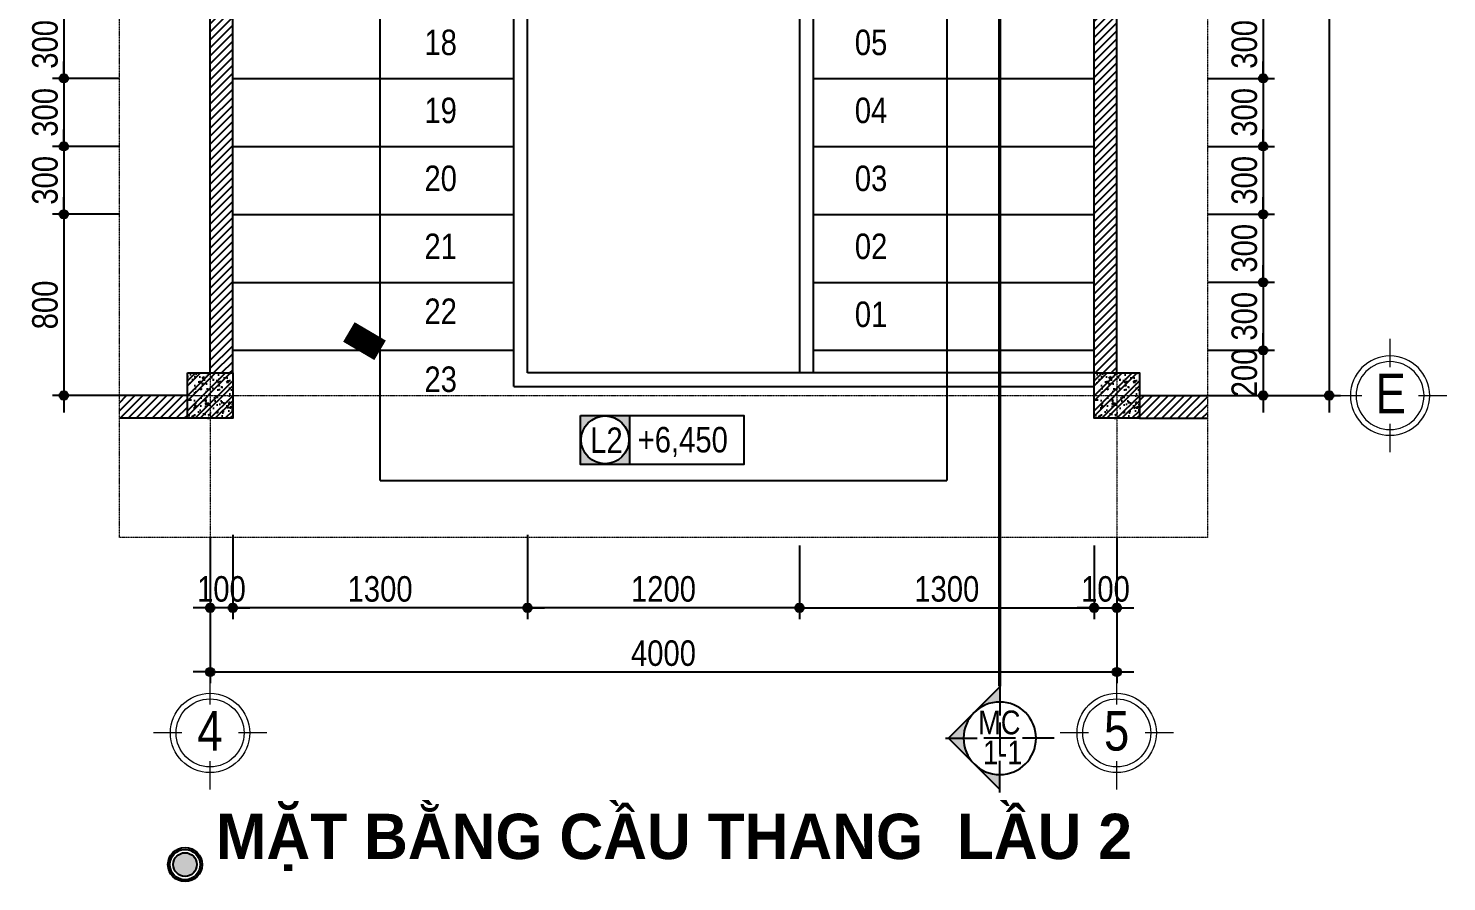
# Model space of a CAD drawing. Extents: x -79995 to 347433, y -157641 to 104789.
# Drawn here: x -19128 to -6615, y -140043 to -132510 of the extents above; entities that cross this region are included whole.
import ezdxf
from ezdxf.enums import TextEntityAlignment as Align

# ---------------------------------------------------------------- set-up
doc = ezdxf.new("R2010")
doc.units = 0
doc.linetypes.add('ACAD_ISO10W100', pattern=[18, 12, -3, 0, -3])
doc.layers.get('0').update_dxf_attribs({"color": 255, "linetype": 'CONTINUOUS'})
doc.layers.get('DEFPOINTS').update_dxf_attribs({"linetype": 'CONTINUOUS'})
for name, color, linetype in [('DIM', 1, 'CONTINUOUS'), ('Duong cat', 6, 'CONTINUOUS'), ('HACTH', 8, 'CONTINUOUS'), ('KYHIEU', 3, 'CONTINUOUS'), ('TAGS', 60, 'CONTINUOUS'), ('TEXT', 7, 'CONTINUOUS'), ('TUONG', 131, 'CONTINUOUS')]:
    doc.layers.add(name, color=color, linetype=linetype)
for name, color, linetype, lineweight in [('NET-THAY', 2, 'CONTINUOUS', 13), ('TEN TRUC', 3, 'CONTINUOUS', 18), ('TRUC', 24, 'CONTINUOUS', 0)]:
    doc.layers.add(name, color=color, linetype=linetype, lineweight=lineweight)
doc.styles.add('1', font='', dxfattribs={"height": 250})
doc.styles.add('HEL-CONDENSE', font='')
doc.styles.add('SWISS-CONDENSE', font='')
doc.styles.add('VNI-HELVE-CONDENSE', font='')
doc.styles.add('VNI-HELVE-CONDENSEN', font='')
doc.styles.get('1').set_extended_font_data('VNI-Helve-Condense')
doc.styles.get('HEL-CONDENSE').set_extended_font_data('VNI-Helve-Condense')
doc.styles.get('SWISS-CONDENSE').set_extended_font_data('VNI-Swiss-Condense')
doc.styles.get('VNI-HELVE-CONDENSE').set_extended_font_data('VNI-Helve-Condense')
doc.styles.get('VNI-HELVE-CONDENSEN').set_extended_font_data('VNI-Helve-Condense')
doc.dimstyles.new('D 50', dxfattribs={"dimtxt": 225, "dimasz": 1.5, "dimexe": 100, "dimexo": 0, "dimgap": 50, "dimtad": 1, "dimdec": 0, "dimlfac": 0.5, "dimzin": 13, "dimdsep": 46, "dimtxsty": 'HEL-CONDENSE', "dimblk": 'D50', "dimcen": 0, "dimclrd": 1, "dimclre": 1, "dimclrt": 7, "dimazin": 0, "dimtfac": 1, "dimtdec": 0, "dimtmove": 0, "dimatfit": 3, "dimldrblk": 'D50', "dimfxl": 1, "dimtolj": 1, "dimtzin": 13, "dimarcsym": 0})
pattern_1 = [(45, (-1156915.82, -8615.304), (-35.355339, 35.355339), [])]

# ---------------------------------------------------------------- blocks, each defined once
blk = doc.blocks.new('D50')
at = {"layer": 'DIM'}
blk.add_hatch(color=256, dxfattribs=at).paths.add_polyline_path([(25, 0, 1), (-25, 0, 1)])
blk.add_line((25, 0), (100, 0), dxfattribs=at)
blk.add_circle((0, 0), 25, dxfattribs=at)
blk = doc.blocks.new('*D1495')
at = {"layer": 'DEFPOINTS', "color": 0, "transparency": 16777216}
for p in [(-12325, -137074), (-9725, -137074), (-9725, -137625)]:
    blk.add_point(p, dxfattribs=at)
at = {"layer": 'DIM', "color": 1, "lineweight": -2, "transparency": 16777216}
for p, q in [((-12325, -137074), (-12325, -137725)), ((-9725, -137074), (-9725, -137725)), ((-12324, -137625), (-9727, -137625))]:
    blk.add_line(p, q, dxfattribs=at)
at = {"layer": 'DIM', "color": 1, "lineweight": -2, "transparency": 16777216, "xscale": 1.5, "yscale": 1.5, "zscale": 1.5, "rotation": 180}
blk.add_blockref('D50', (-12325, -137625), dxfattribs=at)
at = {"layer": 'DIM', "color": 1, "lineweight": -2, "transparency": 16777216, "xscale": 1.5, "yscale": 1.5, "zscale": 1.5}
blk.add_blockref('D50', (-9725, -137625), dxfattribs=at)
at = {"layer": 'DIM', "color": 7, "transparency": 16777216, "insert": (-11025, -137460), "char_height": 225, "attachment_point": 5, "style": 'HEL-CONDENSE'}
blk.add_mtext('\\A1;1300', dxfattribs=at)
blk = doc.blocks.new('*D1496')
at = {"layer": 'DEFPOINTS', "color": 0, "transparency": 16777216}
for p in [(-14725, -137069), (-12325, -137074), (-14725, -137625)]:
    blk.add_point(p, dxfattribs=at)
at = {"layer": 'DIM', "color": 1, "lineweight": -2, "transparency": 16777216}
for p, q in [((-14725, -137069), (-14725, -137725)), ((-12325, -137074), (-12325, -137725)), ((-12327, -137625), (-14724, -137625))]:
    blk.add_line(p, q, dxfattribs=at)
at = {"layer": 'DIM', "color": 1, "lineweight": -2, "transparency": 16777216, "xscale": 1.5, "yscale": 1.5, "zscale": 1.5, "rotation": 180}
blk.add_blockref('D50', (-14725, -137625), dxfattribs=at)
at = {"layer": 'DIM', "color": 1, "lineweight": -2, "transparency": 16777216, "xscale": 1.5, "yscale": 1.5, "zscale": 1.5}
blk.add_blockref('D50', (-12325, -137625), dxfattribs=at)
at = {"layer": 'DIM', "color": 7, "transparency": 16777216, "insert": (-13525, -137460), "char_height": 225, "attachment_point": 5, "style": 'HEL-CONDENSE'}
blk.add_mtext('\\A1;1200', dxfattribs=at)
blk = doc.blocks.new('*D1497')
at = {"layer": 'DEFPOINTS', "color": 0, "transparency": 16777216}
for p in [(-17325, -136982), (-14725, -136982), (-17325, -137625)]:
    blk.add_point(p, dxfattribs=at)
at = {"layer": 'DIM', "color": 1, "lineweight": -2, "transparency": 16777216}
for p, q in [((-17325, -136982), (-17325, -137725)), ((-14725, -136982), (-14725, -137725)), ((-14727, -137625), (-17324, -137625))]:
    blk.add_line(p, q, dxfattribs=at)
at = {"layer": 'DIM', "color": 1, "lineweight": -2, "transparency": 16777216, "xscale": 1.5, "yscale": 1.5, "zscale": 1.5, "rotation": 180}
blk.add_blockref('D50', (-17325, -137625), dxfattribs=at)
at = {"layer": 'DIM', "color": 1, "lineweight": -2, "transparency": 16777216, "xscale": 1.5, "yscale": 1.5, "zscale": 1.5}
blk.add_blockref('D50', (-14725, -137625), dxfattribs=at)
at = {"layer": 'DIM', "color": 7, "transparency": 16777216, "insert": (-16025, -137460), "char_height": 225, "attachment_point": 5, "style": 'HEL-CONDENSE'}
blk.add_mtext('\\A1;1300', dxfattribs=at)
blk = doc.blocks.new('*D1502')
at = {"layer": 'DEFPOINTS', "color": 0, "transparency": 16777216}
for p in [(-8725, -135352), (-8725, -135752), (-8234, -135752)]:
    blk.add_point(p, dxfattribs=at)
at = {"layer": 'DIM', "color": 1, "lineweight": -2, "transparency": 16777216}
for p, q in [((-8725, -135352), (-8134, -135352)), ((-8234, -135354), (-8234, -135751)), ((-8725, -135752), (-8134, -135752))]:
    blk.add_line(p, q, dxfattribs=at)
at = {"layer": 'DIM', "color": 1, "lineweight": -2, "transparency": 16777216, "xscale": 1.5, "yscale": 1.5, "zscale": 1.5}
for p, rotation in [((-8234, -135352), 90), ((-8234, -135752), 270)]:
    blk.add_blockref('D50', p, dxfattribs=dict(at, rotation=rotation))
at = {"layer": 'DIM', "color": 7, "transparency": 16777216, "insert": (-8399, -135552), "char_height": 225, "attachment_point": 5, "rotation": 90, "style": 'HEL-CONDENSE'}
blk.add_mtext('\\A1;200', dxfattribs=at)
blk = doc.blocks.new('*D1512')
at = {"layer": 'DEFPOINTS', "color": 0, "transparency": 16777216}
for p in [(-17525, -137625), (-9525, -137625), (-9525, -138192)]:
    blk.add_point(p, dxfattribs=at)
at = {"layer": 'DIM', "color": 1, "lineweight": -2, "transparency": 16777216}
for p, q in [((-17525, -137625), (-17525, -138292)), ((-9525, -137625), (-9525, -138292)), ((-17524, -138192), (-9527, -138192))]:
    blk.add_line(p, q, dxfattribs=at)
at = {"layer": 'DIM', "color": 1, "lineweight": -2, "transparency": 16777216, "xscale": 1.5, "yscale": 1.5, "zscale": 1.5, "rotation": 180}
blk.add_blockref('D50', (-17525, -138192), dxfattribs=at)
at = {"layer": 'DIM', "color": 1, "lineweight": -2, "transparency": 16777216, "xscale": 1.5, "yscale": 1.5, "zscale": 1.5}
blk.add_blockref('D50', (-9525, -138192), dxfattribs=at)
at = {"layer": 'DIM', "color": 7, "transparency": 16777216, "insert": (-13525, -138027), "char_height": 225, "attachment_point": 5, "style": 'HEL-CONDENSE'}
blk.add_mtext('\\A1;4000', dxfattribs=at)
blk = doc.blocks.new('*D1513')
at = {"layer": 'DEFPOINTS', "color": 0, "transparency": 16777216}
for p in [(-8134, -127752), (-8134, -135752), (-7651, -135752)]:
    blk.add_point(p, dxfattribs=at)
at = {"layer": 'DIM', "color": 1, "lineweight": -2, "transparency": 16777216}
for p, q in [((-8134, -127752), (-7551, -127752)), ((-7651, -127754), (-7651, -135751)), ((-8134, -135752), (-7551, -135752))]:
    blk.add_line(p, q, dxfattribs=at)
at = {"layer": 'DIM', "color": 1, "lineweight": -2, "transparency": 16777216, "xscale": 1.5, "yscale": 1.5, "zscale": 1.5}
for p, rotation in [((-7651, -127752), 90), ((-7651, -135752), 270)]:
    blk.add_blockref('D50', p, dxfattribs=dict(at, rotation=rotation))
at = {"layer": 'DIM', "color": 7, "transparency": 16777216, "insert": (-7816, -131752), "char_height": 225, "attachment_point": 5, "rotation": 90, "style": 'HEL-CONDENSE'}
blk.add_mtext('\\A1;4000', dxfattribs=at)
blk = doc.blocks.new('A$C206177D3')
at = {"layer": 'TEN TRUC', "ltscale": 1000}
for p, q in [((-37, 240), (-37, 490)), ((-287, -10), (-537, -10)), ((463, -10), (213, -10)), ((-37, -510), (-37, -260))]:
    blk.add_line(p, q, dxfattribs=at)
blk.add_circle((-37, -10), 350, dxfattribs=at)
at = {"layer": 'TEN TRUC', "color": 254, "ltscale": 1000}
blk.add_circle((-37, -10), 300, dxfattribs=at)
blk = doc.blocks.new('*D1514')
at = {"layer": 'DEFPOINTS', "color": 0, "transparency": 16777216}
for p in [(-9525, -137005), (-9725, -137074), (-9525, -137625)]:
    blk.add_point(p, dxfattribs=at)
at = {"layer": 'DIM', "color": 1, "lineweight": -2, "transparency": 16777216}
for p, q in [((-9525, -137005), (-9525, -137725)), ((-9725, -137074), (-9725, -137725)), ((-9724, -137625), (-9527, -137625))]:
    blk.add_line(p, q, dxfattribs=at)
at = {"layer": 'DIM', "color": 1, "lineweight": -2, "transparency": 16777216, "xscale": 1.5, "yscale": 1.5, "zscale": 1.5, "rotation": 180}
blk.add_blockref('D50', (-9725, -137625), dxfattribs=at)
at = {"layer": 'DIM', "color": 1, "lineweight": -2, "transparency": 16777216, "xscale": 1.5, "yscale": 1.5, "zscale": 1.5}
blk.add_blockref('D50', (-9525, -137625), dxfattribs=at)
at = {"layer": 'DIM', "color": 7, "transparency": 16777216, "insert": (-9625, -137460), "char_height": 225, "attachment_point": 5, "style": 'HEL-CONDENSE'}
blk.add_mtext('\\A1;100', dxfattribs=at)
blk = doc.blocks.new('*D1515')
at = {"layer": 'DEFPOINTS', "color": 0, "transparency": 16777216}
for p in [(-17525, -137005), (-17325, -137005), (-17525, -137625)]:
    blk.add_point(p, dxfattribs=at)
at = {"layer": 'DIM', "color": 1, "lineweight": -2, "transparency": 16777216}
for p, q in [((-17525, -137005), (-17525, -137725)), ((-17325, -137005), (-17325, -137725)), ((-17327, -137625), (-17524, -137625))]:
    blk.add_line(p, q, dxfattribs=at)
at = {"layer": 'DIM', "color": 1, "lineweight": -2, "transparency": 16777216, "xscale": 1.5, "yscale": 1.5, "zscale": 1.5, "rotation": 180}
blk.add_blockref('D50', (-17525, -137625), dxfattribs=at)
at = {"layer": 'DIM', "color": 1, "lineweight": -2, "transparency": 16777216, "xscale": 1.5, "yscale": 1.5, "zscale": 1.5}
blk.add_blockref('D50', (-17325, -137625), dxfattribs=at)
at = {"layer": 'DIM', "color": 7, "transparency": 16777216, "insert": (-17425, -137460), "char_height": 225, "attachment_point": 5, "style": 'HEL-CONDENSE'}
blk.add_mtext('\\A1;100', dxfattribs=at)
blk = doc.blocks.new('*D1516')
at = {"layer": 'DEFPOINTS', "color": 0, "transparency": 16777216}
for p in [(-8725, -132352), (-8725, -132952), (-8234, -132952)]:
    blk.add_point(p, dxfattribs=at)
at = {"layer": 'DIM', "color": 1, "lineweight": -2, "transparency": 16777216}
for p, q in [((-8725, -132352), (-8134, -132352)), ((-8234, -132354), (-8234, -132951)), ((-8725, -132952), (-8134, -132952))]:
    blk.add_line(p, q, dxfattribs=at)
at = {"layer": 'DIM', "color": 1, "lineweight": -2, "transparency": 16777216, "xscale": 1.5, "yscale": 1.5, "zscale": 1.5}
for p, rotation in [((-8234, -132352), 90), ((-8234, -132952), 270)]:
    blk.add_blockref('D50', p, dxfattribs=dict(at, rotation=rotation))
at = {"layer": 'DIM', "color": 7, "transparency": 16777216, "insert": (-8399, -132652), "char_height": 225, "attachment_point": 5, "rotation": 90, "style": 'HEL-CONDENSE'}
blk.add_mtext('\\A1;300', dxfattribs=at)
blk = doc.blocks.new('*D1517')
at = {"layer": 'DEFPOINTS', "color": 0, "transparency": 16777216}
for p in [(-8725, -132952), (-8725, -133552), (-8234, -133552)]:
    blk.add_point(p, dxfattribs=at)
at = {"layer": 'DIM', "color": 1, "lineweight": -2, "transparency": 16777216}
for p, q in [((-8725, -132952), (-8134, -132952)), ((-8234, -132954), (-8234, -133551)), ((-8725, -133552), (-8134, -133552))]:
    blk.add_line(p, q, dxfattribs=at)
at = {"layer": 'DIM', "color": 1, "lineweight": -2, "transparency": 16777216, "xscale": 1.5, "yscale": 1.5, "zscale": 1.5}
for p, rotation in [((-8234, -132952), 90), ((-8234, -133552), 270)]:
    blk.add_blockref('D50', p, dxfattribs=dict(at, rotation=rotation))
at = {"layer": 'DIM', "color": 7, "transparency": 16777216, "insert": (-8399, -133252), "char_height": 225, "attachment_point": 5, "rotation": 90, "style": 'HEL-CONDENSE'}
blk.add_mtext('\\A1;300', dxfattribs=at)
blk = doc.blocks.new('*D1518')
at = {"layer": 'DEFPOINTS', "color": 0, "transparency": 16777216}
for p in [(-8725, -133552), (-8725, -134152), (-8234, -134152)]:
    blk.add_point(p, dxfattribs=at)
at = {"layer": 'DIM', "color": 1, "lineweight": -2, "transparency": 16777216}
for p, q in [((-8725, -133552), (-8134, -133552)), ((-8234, -133554), (-8234, -134151)), ((-8725, -134152), (-8134, -134152))]:
    blk.add_line(p, q, dxfattribs=at)
at = {"layer": 'DIM', "color": 1, "lineweight": -2, "transparency": 16777216, "xscale": 1.5, "yscale": 1.5, "zscale": 1.5}
for p, rotation in [((-8234, -133552), 90), ((-8234, -134152), 270)]:
    blk.add_blockref('D50', p, dxfattribs=dict(at, rotation=rotation))
at = {"layer": 'DIM', "color": 7, "transparency": 16777216, "insert": (-8399, -133852), "char_height": 225, "attachment_point": 5, "rotation": 90, "style": 'HEL-CONDENSE'}
blk.add_mtext('\\A1;300', dxfattribs=at)
blk = doc.blocks.new('*D1519')
at = {"layer": 'DEFPOINTS', "color": 0, "transparency": 16777216}
for p in [(-8725, -134152), (-8725, -134752), (-8234, -134752)]:
    blk.add_point(p, dxfattribs=at)
at = {"layer": 'DIM', "color": 1, "lineweight": -2, "transparency": 16777216}
for p, q in [((-8725, -134152), (-8134, -134152)), ((-8234, -134154), (-8234, -134751)), ((-8725, -134752), (-8134, -134752))]:
    blk.add_line(p, q, dxfattribs=at)
at = {"layer": 'DIM', "color": 1, "lineweight": -2, "transparency": 16777216, "xscale": 1.5, "yscale": 1.5, "zscale": 1.5}
for p, rotation in [((-8234, -134152), 90), ((-8234, -134752), 270)]:
    blk.add_blockref('D50', p, dxfattribs=dict(at, rotation=rotation))
at = {"layer": 'DIM', "color": 7, "transparency": 16777216, "insert": (-8399, -134452), "char_height": 225, "attachment_point": 5, "rotation": 90, "style": 'HEL-CONDENSE'}
blk.add_mtext('\\A1;300', dxfattribs=at)
blk = doc.blocks.new('*D1520')
at = {"layer": 'DEFPOINTS', "color": 0, "transparency": 16777216}
for p in [(-8725, -134752), (-8725, -135352), (-8234, -135352)]:
    blk.add_point(p, dxfattribs=at)
at = {"layer": 'DIM', "color": 1, "lineweight": -2, "transparency": 16777216}
for p, q in [((-8725, -134752), (-8134, -134752)), ((-8234, -134754), (-8234, -135351)), ((-8725, -135352), (-8134, -135352))]:
    blk.add_line(p, q, dxfattribs=at)
at = {"layer": 'DIM', "color": 1, "lineweight": -2, "transparency": 16777216, "xscale": 1.5, "yscale": 1.5, "zscale": 1.5}
for p, rotation in [((-8234, -134752), 90), ((-8234, -135352), 270)]:
    blk.add_blockref('D50', p, dxfattribs=dict(at, rotation=rotation))
at = {"layer": 'DIM', "color": 7, "transparency": 16777216, "insert": (-8399, -135052), "char_height": 225, "attachment_point": 5, "rotation": 90, "style": 'HEL-CONDENSE'}
blk.add_mtext('\\A1;300', dxfattribs=at)
blk = doc.blocks.new('*D1525')
at = {"layer": 'DEFPOINTS', "color": 0, "transparency": 16777216}
for p in [(-18325, -134152), (-18816, -135752), (-18325, -135752)]:
    blk.add_point(p, dxfattribs=at)
at = {"layer": 'DIM', "color": 1, "lineweight": -2, "transparency": 16777216}
for p, q in [((-18325, -134152), (-18916, -134152)), ((-18816, -134154), (-18816, -135751)), ((-18325, -135752), (-18916, -135752))]:
    blk.add_line(p, q, dxfattribs=at)
at = {"layer": 'DIM', "color": 1, "lineweight": -2, "transparency": 16777216, "xscale": 1.5, "yscale": 1.5, "zscale": 1.5}
for p, rotation in [((-18816, -134152), 90), ((-18816, -135752), 270)]:
    blk.add_blockref('D50', p, dxfattribs=dict(at, rotation=rotation))
at = {"layer": 'DIM', "color": 7, "transparency": 16777216, "insert": (-18981, -134952), "char_height": 225, "attachment_point": 5, "rotation": 90, "style": 'HEL-CONDENSE'}
blk.add_mtext('\\A1;800', dxfattribs=at)
blk = doc.blocks.new('*D1527')
at = {"layer": 'DEFPOINTS', "color": 0, "transparency": 16777216}
for p in [(-18325, -132352), (-18816, -132952), (-18325, -132952)]:
    blk.add_point(p, dxfattribs=at)
at = {"layer": 'DIM', "color": 1, "lineweight": -2, "transparency": 16777216}
for p, q in [((-18325, -132352), (-18916, -132352)), ((-18816, -132354), (-18816, -132951)), ((-18325, -132952), (-18916, -132952))]:
    blk.add_line(p, q, dxfattribs=at)
at = {"layer": 'DIM', "color": 1, "lineweight": -2, "transparency": 16777216, "xscale": 1.5, "yscale": 1.5, "zscale": 1.5}
for p, rotation in [((-18816, -132352), 90), ((-18816, -132952), 270)]:
    blk.add_blockref('D50', p, dxfattribs=dict(at, rotation=rotation))
at = {"layer": 'DIM', "color": 7, "transparency": 16777216, "insert": (-18981, -132652), "char_height": 225, "attachment_point": 5, "rotation": 90, "style": 'HEL-CONDENSE'}
blk.add_mtext('\\A1;300', dxfattribs=at)
blk = doc.blocks.new('*D1528')
at = {"layer": 'DEFPOINTS', "color": 0, "transparency": 16777216}
for p in [(-18325, -132952), (-18816, -133552), (-18325, -133552)]:
    blk.add_point(p, dxfattribs=at)
at = {"layer": 'DIM', "color": 1, "lineweight": -2, "transparency": 16777216}
for p, q in [((-18325, -132952), (-18916, -132952)), ((-18816, -132954), (-18816, -133551)), ((-18325, -133552), (-18916, -133552))]:
    blk.add_line(p, q, dxfattribs=at)
at = {"layer": 'DIM', "color": 1, "lineweight": -2, "transparency": 16777216, "xscale": 1.5, "yscale": 1.5, "zscale": 1.5}
for p, rotation in [((-18816, -132952), 90), ((-18816, -133552), 270)]:
    blk.add_blockref('D50', p, dxfattribs=dict(at, rotation=rotation))
at = {"layer": 'DIM', "color": 7, "transparency": 16777216, "insert": (-18981, -133252), "char_height": 225, "attachment_point": 5, "rotation": 90, "style": 'HEL-CONDENSE'}
blk.add_mtext('\\A1;300', dxfattribs=at)
blk = doc.blocks.new('*D1529')
at = {"layer": 'DEFPOINTS', "color": 0, "transparency": 16777216}
for p in [(-18325, -133552), (-18816, -134152), (-18325, -134152)]:
    blk.add_point(p, dxfattribs=at)
at = {"layer": 'DIM', "color": 1, "lineweight": -2, "transparency": 16777216}
for p, q in [((-18325, -133552), (-18916, -133552)), ((-18816, -133554), (-18816, -134151)), ((-18325, -134152), (-18916, -134152))]:
    blk.add_line(p, q, dxfattribs=at)
at = {"layer": 'DIM', "color": 1, "lineweight": -2, "transparency": 16777216, "xscale": 1.5, "yscale": 1.5, "zscale": 1.5}
for p, rotation in [((-18816, -133552), 90), ((-18816, -134152), 270)]:
    blk.add_blockref('D50', p, dxfattribs=dict(at, rotation=rotation))
at = {"layer": 'DIM', "color": 7, "transparency": 16777216, "insert": (-18981, -133852), "char_height": 225, "attachment_point": 5, "rotation": 90, "style": 'HEL-CONDENSE'}
blk.add_mtext('\\A1;300', dxfattribs=at)
blk = doc.blocks.new('A$C27B14CF0')
at = {"layer": 'TAGS', "ltscale": 1000}
h = blk.add_hatch(color=8, dxfattribs=at)
h.paths.add_polyline_path([(250, 243), (-182, 243), (-182, -189), (250, -189)])
h.paths.add_polyline_path([(245, 27, -1), (-177, 27, -1)], flags=16)
blk.add_line((250, 243), (250, -189), dxfattribs=at)
blk.add_lwpolyline([(-182, 243), (1258, 243), (1258, -189), (-182, -189)], close=True, dxfattribs=at)
blk.add_circle((34, 27), 211, dxfattribs=at)
at = {"layer": 'TAGS', "ltscale": 1000, "style": 'VNI-HELVE-CONDENSEN'}
for p in [(-44, -84), (379, -84)]:
    blk.add_attdef('S', p, '', height=225, dxfattribs=at)
blk = doc.blocks.new('mc2')
at = {"layer": 'KYHIEU', "ltscale": 0.7}
h = blk.add_hatch(color=256, dxfattribs=at)
h.paths.add_polyline_path([(600, 400), (600, 566), (317, 283, -0.198912)])
h.paths.add_polyline_path([(200, 0, -0.198912), (317, 283), (34, 0)])
h.paths.add_polyline_path([(317, -283, -0.198912), (200, 0), (34, 0)])
h.paths.add_polyline_path([(600, -566), (600, -400, -0.198912), (317, -283)])
for p, q in [((600, 566), (34, 0)), ((600, 600), (600, 250)), ((600, -175), (600, 175)), ((0, 0), (350, 0)), ((600, -566), (34, 0)), ((775, 0), (425, 0)), ((1200, 0), (850, 0)), ((600, -600), (600, -250))]:
    blk.add_line(p, q, dxfattribs=at)
blk.add_circle((600, 0), 400, dxfattribs=at)
at = {"style": 'VNI-HELVE-CONDENSE'}
for height, p in [(300, (612, 182)), (225, (609, -187))]:
    blk.add_attdef('A', text='', height=height, dxfattribs=at).set_placement(p, align=Align.MIDDLE_CENTER)

msp = doc.modelspace()

# ---------------------------------------------------------------- hatches: boundary and pattern name
at = {"layer": 'DIM', "linetype": 'ByBlock'}
msp.add_hatch(color=1, dxfattribs=at).paths.add_polyline_path([(-17641.444, -139892.113, 1), (-17850.484, -139892.113, 1)])
at = {"layer": 'HACTH'}
h = msp.add_hatch(dxfattribs=at)
h.set_pattern_fill('ANSI31', color=256, scale=400, style=0)
h.set_pattern_definition(pattern_1)
h.paths.add_polyline_path([(-17725.14, -135752.417), (-18325.14, -135752.417), (-18325.14, -135952.417), (-17725.14, -135952.417)])
h.paths.add_polyline_path([(-17325.14, -132977.507), (-17525.14, -133074.42), (-17525.14, -135552.417), (-17325.14, -135552.417)])
h.paths.add_polyline_path([(-17325.14, -127952.417), (-17525.14, -127952.417), (-17525.14, -133074.42), (-17325.14, -132977.507)])
h = msp.add_hatch(dxfattribs=at)
h.set_pattern_fill('ANSI31', color=256, scale=400, style=0)
h.set_pattern_definition(pattern_1)
h.paths.add_polyline_path([(-9525.14, -127952.417), (-9725.14, -127952.417), (-9725.14, -135552.417), (-9525.14, -135552.417)])
h.paths.add_polyline_path([(-8725.14, -135752.417), (-9325.14, -135752.417), (-9325.14, -135952.417), (-8725.14, -135952.417)])
h = msp.add_hatch(dxfattribs=at)
h.set_pattern_fill('ANSI32', color=256, scale=250, style=0)
h.set_pattern_definition([(45, (-1025146.95, 24874.66), (-66.291261, 66.291261), []), (45, (-1025102.755, 24874.66), (-66.291261, 66.291261), [])])
h.paths.add_polyline_path([(-17525.14, -135552.417), (-17725.14, -135552.417), (-17725.14, -135752.417), (-17525.14, -135752.417)])
h.paths.add_polyline_path([(-17325.14, -135552.417), (-17525.14, -135552.417), (-17525.14, -135752.417), (-17325.14, -135752.417)])
h.paths.add_polyline_path([(-17325.14, -135752.417), (-17525.14, -135752.417), (-17525.14, -135952.417), (-17325.14, -135952.417)])
h.paths.add_polyline_path([(-17525.14, -135752.417), (-17725.14, -135752.417), (-17725.14, -135952.417), (-17525.14, -135952.417)])
h = msp.add_hatch(dxfattribs=at)
h.set_pattern_fill('AR-CONC', color=256, scale=20, style=0)
h.set_pattern_definition([(50, (-1025146.95, 24874.66), (143.452037, -12.550427), [15, -165]), (355, (-1025146.95, 24874.66), (-27.750267, 150.438427), [12, -132]), (100.4514, (-1025135, 24873.62), (115.701876, 137.887908), [12.748038, -140.228422]), (46.1842, (-1025146.95, 24914.66), (213.44821, -33.103803), [22.5, -247.5]), (96.6356, (-1025129.16, 24911.9), (186.93254, 194.823574), [19.122058, -210.3426]), (351.1842, (-1025146.95, 24914.66), (186.93239, 194.82372), [18, -198]), (21, (-1025126.95, 24904.66), (119.38141, -80.523778), [15, -165]), (326, (-1025126.95, 24904.66), (48.663066, 145.03001), [12, -132]), (71.4514, (-1025117, 24897.95), (168.044526, 64.5061), [12.748038, -140.228422]), (37.5, (-1025146.95, 24874.664), (2.431971, 66.5787708), [0, -130.4, 0, -134, 0, -132.5]), (7.5, (-1025146.95, 24874.664), (52.6139075, 78.8823424), [0, -76.4, 0, -127.4, 0, -50.5]), (327.5, (-1025191.55, 24874.664), (106.7644872, -4.5109743), [0, -50, 0, -156, 0, -207]), (317.5, (-1025211.55, 24874.66), (116.637234, 20.0209965), [0, -65, 0, -103.6, 0, -147])])
h.paths.add_polyline_path([(-17525.14, -135552.417), (-17725.14, -135552.417), (-17725.14, -135752.417), (-17525.14, -135752.417)])
h.paths.add_polyline_path([(-17325.14, -135552.417), (-17525.14, -135552.417), (-17525.14, -135752.417), (-17325.14, -135752.417)])
h.paths.add_polyline_path([(-17325.14, -135752.417), (-17525.14, -135752.417), (-17525.14, -135952.417), (-17325.14, -135952.417)])
h.paths.add_polyline_path([(-17525.14, -135752.417), (-17725.14, -135752.417), (-17725.14, -135952.417), (-17525.14, -135952.417)])
h = msp.add_hatch(dxfattribs=at)
h.set_pattern_fill('ANSI32', color=256, scale=250, style=0)
h.set_pattern_definition([(45, (-1017146.95, 24874.66), (-66.291261, 66.291261), []), (45, (-1017102.755, 24874.66), (-66.291261, 66.291261), [])])
h.paths.add_polyline_path([(-9525.14, -135552.417), (-9725.14, -135552.417), (-9725.14, -135752.417), (-9525.14, -135752.417)])
h.paths.add_polyline_path([(-9325.14, -135552.417), (-9525.14, -135552.417), (-9525.14, -135752.417), (-9325.14, -135752.417)])
h.paths.add_polyline_path([(-9325.14, -135752.417), (-9525.14, -135752.417), (-9525.14, -135952.417), (-9325.14, -135952.417)])
h.paths.add_polyline_path([(-9525.14, -135752.417), (-9725.14, -135752.417), (-9725.14, -135952.417), (-9525.14, -135952.417)])
h = msp.add_hatch(dxfattribs=at)
h.set_pattern_fill('AR-CONC', color=256, scale=20, style=0)
h.set_pattern_definition([(50, (-1017146.95, 24874.66), (143.452037, -12.550427), [15, -165]), (355, (-1017146.95, 24874.66), (-27.750267, 150.438427), [12, -132]), (100.4514, (-1017135, 24873.62), (115.701876, 137.887908), [12.748038, -140.228422]), (46.1842, (-1017146.95, 24914.66), (213.44821, -33.103803), [22.5, -247.5]), (96.6356, (-1017129.16, 24911.9), (186.93254, 194.823574), [19.122058, -210.3426]), (351.1842, (-1017146.95, 24914.66), (186.93239, 194.82372), [18, -198]), (21, (-1017126.95, 24904.66), (119.38141, -80.523778), [15, -165]), (326, (-1017126.95, 24904.66), (48.663066, 145.03001), [12, -132]), (71.4514, (-1017117, 24897.95), (168.044526, 64.5061), [12.748038, -140.228422]), (37.5, (-1017146.95, 24874.664), (2.431971, 66.5787708), [0, -130.4, 0, -134, 0, -132.5]), (7.5, (-1017146.95, 24874.664), (52.6139075, 78.8823424), [0, -76.4, 0, -127.4, 0, -50.5]), (327.5, (-1017191.55, 24874.664), (106.7644872, -4.5109743), [0, -50, 0, -156, 0, -207]), (317.5, (-1017211.55, 24874.66), (116.637234, 20.0209965), [0, -65, 0, -103.6, 0, -147])])
h.paths.add_polyline_path([(-9525.14, -135552.417), (-9725.14, -135552.417), (-9725.14, -135752.417), (-9525.14, -135752.417)])
h.paths.add_polyline_path([(-9325.14, -135552.417), (-9525.14, -135552.417), (-9525.14, -135752.417), (-9325.14, -135752.417)])
h.paths.add_polyline_path([(-9325.14, -135752.417), (-9525.14, -135752.417), (-9525.14, -135952.417), (-9325.14, -135952.417)])
h.paths.add_polyline_path([(-9525.14, -135752.417), (-9725.14, -135752.417), (-9725.14, -135952.417), (-9525.14, -135952.417)])

# ---------------------------------------------------------------- linework, layer by layer
at = {"layer": 'Duong cat', "linetype": 'ACAD_ISO10W100', "ltscale": 50, "const_width": 30}
msp.add_lwpolyline([(-10557.62, -126171.677), (-10557.62, -138317.635)], dxfattribs=at)
at = {"layer": 'NET-THAY', "linetype": 'ByBlock', "lineweight": -2}
for p, q in [((-14845.14, -135672.417), (-14845.14, -130432.417)), ((-12205.14, -130432.417), (-12205.14, -135552.417)), ((-14725.14, -135552.417), (-14725.14, -130552.417)), ((-12325.14, -130552.417), (-12325.14, -135552.417)), ((-17325.14, -132952.417), (-14845.14, -132952.417)), ((-12205.14, -132952.417), (-9725.14, -132952.417)), ((-17325.14, -133552.417), (-14845.14, -133552.417)), ((-12205.14, -133552.417), (-9725.14, -133552.417)), ((-17325.14, -134152.417), (-14845.14, -134152.417)), ((-12205.14, -134152.417), (-9725.14, -134152.417)), ((-17325.14, -134752.417), (-14845.14, -134752.417)), ((-12205.14, -134752.417), (-9725.14, -134752.417)), ((-17325.14, -135352.417), (-14845.14, -135352.417)), ((-12205.14, -135352.417), (-9725.14, -135352.417)), ((-9725.14, -135552.417), (-14725.14, -135552.417)), ((-14845.14, -135672.417), (-9725.14, -135672.417))]:
    msp.add_line(p, q, dxfattribs=at)
at = {"layer": 'TEXT'}
msp.add_line((-16025.14, -136500.743), (-11025.14, -136500.743), dxfattribs=at)
msp.add_lwpolyline([(-16025.14, -136500.743), (-16025.14, -129202.417), (-11025.14, -129202.417), (-11025.14, -136500.743)], dxfattribs=at)
at = {"layer": 'TEXT', "const_width": 200}
msp.add_lwpolyline([(-16300.436, -135190.422), (-16025.14, -135352.417)], dxfattribs=at)
at = {"layer": 'TEXT', "color": 7, "linetype": 'ByBlock'}
for radius in [150.491, 133.77, 104.52]:
    msp.add_circle((-17745.964, -139892.113), radius, dxfattribs=at)
at = {"layer": 'TRUC', "linetype": 'ACAD_ISO10W100', "ltscale": 0.2}
msp.add_lwpolyline([(-18325.14, -126852.417), (-8725.14, -126852.417), (-8725.14, -137004.886), (-18325.14, -137004.886)], close=True, dxfattribs=at)
for points in [[(-17525.14, -126852.417), (-17525.14, -137004.886)], [(-9525.14, -126852.417), (-9525.14, -137004.886)], [(-18325.14, -135752.417), (-8725.14, -135752.417)]]:
    msp.add_lwpolyline(points, dxfattribs=at)
at = {"layer": 'TUONG'}
for p, q in [((-17725.14, -135752.417), (-18325.14, -135752.417)), ((-9325.14, -135752.417), (-8725.14, -135752.417)), ((-17725.14, -135952.417), (-18325.14, -135952.417)), ((-9325.14, -135952.417), (-8725.14, -135952.417))]:
    msp.add_line(p, q, dxfattribs=at)
for points in [[(-17525.14, -135552.417), (-17525.14, -127952.417)], [(-17325.14, -135552.417), (-17325.14, -127902.417)], [(-9725.14, -135952.417), (-9725.14, -127902.417)], [(-9525.14, -135552.417), (-9525.14, -127952.417)]]:
    msp.add_lwpolyline(points, dxfattribs=at)
for points in [[(-17725.14, -135552.417), (-17325.14, -135552.417), (-17325.14, -135952.417), (-17725.14, -135952.417)], [(-9725.14, -135552.417), (-9325.14, -135552.417), (-9325.14, -135952.417), (-9725.14, -135952.417)]]:
    msp.add_lwpolyline(points, close=True, dxfattribs=at)

# ---------------------------------------------------------------- block references
at = {"layer": 'KYHIEU', "ltscale": 0.7}
ref = msp.add_blockref('mc2', (-11037.62, -138777.06), dxfattribs=dict(at, xscale=-0.8000000007450581, yscale=0.7999999995809048, zscale=0.8, rotation=180))
ref.add_attrib('A', 'MC', dxfattribs={"layer": '0', "height": 210, "style": 'VNI-HELVE-CONDENSE'}).set_placement((-10562.1, -138637.06), align=Align.MIDDLE_CENTER)
ref.add_attrib('A', '1-1', dxfattribs={"layer": '0', "height": 210, "style": 'VNI-HELVE-CONDENSE'}).set_placement((-10531.338, -138902.412), align=Align.MIDDLE_CENTER)
at = {"layer": 'TAGS', "ltscale": 1000}
ref = msp.add_blockref('A$C206177D3', (-7151.525, -135742.564), dxfattribs=dict(at, xscale=-1))
ref.add_attrib('A', 'E', dxfattribs={"color": 7, "ltscale": 1000, "height": 350, "style": 'VNI-HELVE-CONDENSEN'}).set_placement((-7108.554, -135908.202), align=Align.CENTER)
ref = msp.add_blockref('A$C27B14CF0', (-14074.013, -136169.994), dxfattribs=at)
ref.add_attrib('S', 'L2', (-14171.274, -136258.587), dxfattribs={"color": 7, "ltscale": 1000, "height": 225, "style": 'VNI-HELVE-CONDENSEN'})
ref.add_attrib('S', '+6,450', (-13752.276, -136253.651), dxfattribs={"color": 7, "ltscale": 1000, "height": 225, "style": 'VNI-HELVE-CONDENSEN'})
ref = msp.add_blockref('A$C206177D3', (-17488.518, -138719.926), dxfattribs=at)
ref.add_attrib('A', '4', dxfattribs={"color": 7, "ltscale": 1000, "height": 350, "style": 'VNI-HELVE-CONDENSEN'}).set_placement((-17526.823, -138885.564), align=Align.CENTER)
ref = msp.add_blockref('A$C206177D3', (-9488.518, -138719.926), dxfattribs=at)
ref.add_attrib('A', '5', dxfattribs={"color": 7, "ltscale": 1000, "height": 350, "style": 'VNI-HELVE-CONDENSEN'}).set_placement((-9526.823, -138885.564), align=Align.CENTER)

# ---------------------------------------------------------------- texts
at = {"layer": 'TEXT', "char_height": 225, "attachment_point": 1, "style": '1'}
for s, insert in [('18', (-15633.99, -132521.864)), ('05', (-11836.448, -132521.864)), ('19', (-15633.99, -133121.864)), ('04', (-11836.448, -133121.864)), ('20', (-15633.99, -133721.864)), ('03', (-11836.448, -133721.864)), ('21', (-15633.99, -134321.864)), ('02', (-11836.448, -134321.864)), ('22', (-15633.99, -134895.101)), ('01', (-11836.448, -134921.864)), ('23', (-15633.99, -135495.101))]:
    msp.add_mtext(s, dxfattribs=dict(at, insert=insert))
at = {"layer": 'TEXT', "color": 7, "insert": (-17473.534, -139443.281), "char_height": 400, "attachment_point": 1, "style": 'SWISS-CONDENSE'}
msp.add_mtext('{\\fVNI-Avo|b1|i0|c0|p2;MAËT BAÈNG CAÀU THANG  LAÀU 2}', dxfattribs=at)

# ---------------------------------------------------------------- dimensions: what is measured, and where the dimension line sits
at = {"layer": 'DIM'}
for base, p1, p2, picture, middle in [((-7651.246, -135752.417), (-8134.431, -127752.417), (-8134.431, -135752.417), '*D1513', (-7816.146, -131752.417)), ((-18815.849, -132952.417), (-18325.14, -132352.417), (-18325.14, -132952.417), '*D1527', (-18980.749, -132652.417)), ((-8234.431, -132952.417), (-8725.14, -132352.417), (-8725.14, -132952.417), '*D1516', (-8399.331, -132652.417)), ((-18815.849, -133552.417), (-18325.14, -132952.417), (-18325.14, -133552.417), '*D1528', (-18980.749, -133252.417)), ((-8234.431, -133552.417), (-8725.14, -132952.417), (-8725.14, -133552.417), '*D1517', (-8399.331, -133252.417)), ((-18815.849, -134152.417), (-18325.14, -133552.417), (-18325.14, -134152.417), '*D1529', (-18980.749, -133852.417)), ((-8234.431, -134152.417), (-8725.14, -133552.417), (-8725.14, -134152.417), '*D1518', (-8399.331, -133852.417)), ((-8234.431, -134752.417), (-8725.14, -134152.417), (-8725.14, -134752.417), '*D1519', (-8399.331, -134452.417)), ((-8234.431, -135352.417), (-8725.14, -134752.417), (-8725.14, -135352.417), '*D1520', (-8399.331, -135052.417))]:
    dim = msp.add_linear_dim(base=base, p1=p1, p2=p2, angle=90, dimstyle='D 50', dxfattribs=at)
    dim.commit()
    dim.dimension.update_dxf_attribs({"geometry": picture, "text_midpoint": middle})
for base, p1, p2, picture, middle in [((-18815.849, -135752.417), (-18325.14, -134152.417), (-18325.14, -135752.417), '*D1525', (-18815.849, -134952.417)), ((-8234.431, -135752.417), (-8725.14, -135352.417), (-8725.14, -135752.417), '*D1502', (-8234.431, -135552.417))]:
    dim = msp.add_linear_dim(base=base, p1=p1, p2=p2, angle=90, dimstyle='D 50', dxfattribs=at)
    dim.commit()
    dim.dimension.update_dxf_attribs({"geometry": picture, "text_midpoint": middle, "dimtype": 160})
for base, p1, p2, picture, middle in [((-17525.14, -137624.716), (-17325.14, -137004.886), (-17525.14, -137004.886), '*D1515', (-17425.14, -137624.716)), ((-9525.14, -137624.716), (-9725.14, -137073.506), (-9525.14, -137004.886), '*D1514', (-9625.14, -137624.716))]:
    dim = msp.add_linear_dim(base=base, p1=p1, p2=p2, dimstyle='D 50', dxfattribs=at)
    dim.commit()
    dim.dimension.update_dxf_attribs({"geometry": picture, "text_midpoint": middle, "dimtype": 160})
for base, p1, p2, picture, middle in [((-17325.14, -137624.716), (-14725.14, -136981.72), (-17325.14, -136981.72), '*D1497', (-16025.14, -137459.816)), ((-14725.14, -137624.716), (-12325.14, -137073.506), (-14725.14, -137068.568), '*D1496', (-13525.14, -137459.816)), ((-9725.14, -137624.716), (-12325.14, -137073.506), (-9725.14, -137073.506), '*D1495', (-11025.14, -137459.816)), ((-9525.14, -138192.279), (-17525.14, -137624.716), (-9525.14, -137624.716), '*D1512', (-13525.14, -138027.379))]:
    dim = msp.add_linear_dim(base=base, p1=p1, p2=p2, dimstyle='D 50', dxfattribs=at)
    dim.commit()
    dim.dimension.update_dxf_attribs({"geometry": picture, "text_midpoint": middle})

doc.saveas('drawing.dxf')
